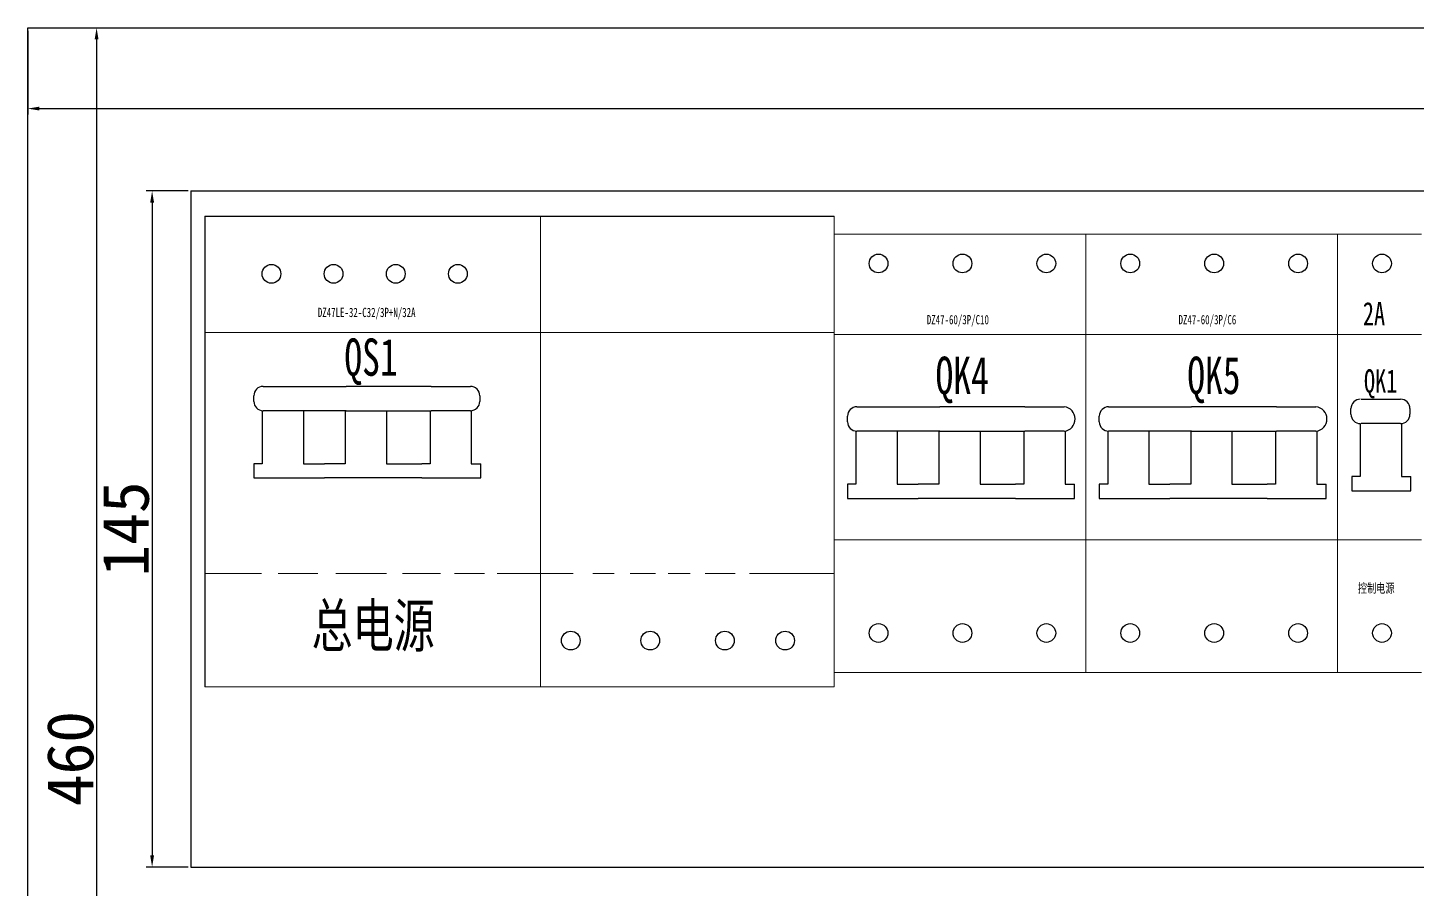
# Model space of a CAD drawing. Header units: millimetres. Extents: x -300 to 5587, y 233 to 3316.
# Drawn here: x 2011.1 to 2309, y 1571.5 to 1756 of the extents above; entities that cross this region are included whole.
import ezdxf

# ---------------------------------------------------------------- set-up
doc = ezdxf.new("R2010")
doc.units = ezdxf.units.MM
doc.layers.add('TEXT', color=2, linetype='Continuous')
doc.layers.add('细实线层', color=7, linetype='Continuous')
doc.styles.add('ST', font='', dxfattribs={"width": 0.8, "height": 300})
doc.styles.get("Standard").update_dxf_attribs({"font": ''})
doc.styles.add('宋', font='', dxfattribs={"width": 0.7})
doc.styles.get('ST').set_extended_font_data('SimSun')
doc.styles.get('Standard').set_extended_font_data('SimSun')
doc.styles.get('宋').set_extended_font_data('SimSun')
doc.dimstyles.new('ISO-25', dxfattribs={"dimtxt": 2.5, "dimasz": 2.5, "dimexe": 1.25, "dimexo": 0.625, "dimtad": 1, "dimtxsty": 'Standard', "dimcen": 2.5, "dimadec": 0, "dimazin": 0, "dimtfac": 1, "dimtmove": 0, "dimatfit": 3, "dimfxl": 1, "dimarcsym": 0})

# ---------------------------------------------------------------- blocks, each defined once
blk = doc.blocks.new('*D85')
at = {"color": 0, "lineweight": -2, "transparency": 16777216}
for p, q in [((2045.5, 1721.02), (2036.55, 1721.02)), ((2037.8, 1718.52), (2037.8, 1578.52)), ((2045.5, 1576.02), (2036.55, 1576.02))]:
    blk.add_line(p, q, dxfattribs=at)
at = {"color": 0, "transparency": 16777216}
for points in [[(2038.22, 1718.52), (2037.38, 1718.52), (2037.8, 1721.02)], [(2037.38, 1578.52), (2038.22, 1578.52), (2037.8, 1576.02)]]:
    blk.add_solid(points, dxfattribs=at)
at = {"layer": 'Defpoints', "color": 0, "transparency": 16777216}
for p in [(2046.13, 1721.02), (2037.8, 1576.02), (2046.13, 1576.02)]:
    blk.add_point(p, dxfattribs=at)
at = {"color": 0, "transparency": 16777216, "insert": (2032.17, 1648.52), "char_height": 2.5, "attachment_point": 5, "rotation": 90}
blk.add_mtext('{\\H4x;145}', dxfattribs=at)
blk = doc.blocks.new('*D88')
at = {"color": 0, "lineweight": -2, "transparency": 16777216}
for p, q in [((2011.75, 1756.02), (2027.14, 1756.02)), ((2025.89, 1753.52), (2025.89, 1298.52)), ((2011.75, 1296.02), (2027.14, 1296.02))]:
    blk.add_line(p, q, dxfattribs=at)
at = {"color": 0, "transparency": 16777216}
for points in [[(2026.3, 1753.52), (2025.47, 1753.52), (2025.89, 1756.02)], [(2025.47, 1298.52), (2026.3, 1298.52), (2025.89, 1296.02)]]:
    blk.add_solid(points, dxfattribs=at)
at = {"layer": 'Defpoints', "color": 0, "transparency": 16777216}
for p in [(2011.13, 1756.02), (2011.13, 1296.02), (2025.89, 1296.02)]:
    blk.add_point(p, dxfattribs=at)
at = {"color": 0, "transparency": 16777216, "insert": (2020.26, 1599.27), "char_height": 2.5, "attachment_point": 5, "rotation": 90}
blk.add_mtext('{\\H4x;460}', dxfattribs=at)
blk = doc.blocks.new('*D89')
at = {"color": 0, "lineweight": -2, "transparency": 16777216}
for p, q in [((2011.13, 1755.39), (2011.13, 1737.43)), ((3461.13, 1755.39), (3461.13, 1737.43)), ((2013.63, 1738.68), (3458.63, 1738.68))]:
    blk.add_line(p, q, dxfattribs=at)
at = {"color": 0, "transparency": 16777216}
for points in [[(2013.63, 1739.1), (2013.63, 1738.27), (2011.13, 1738.68)], [(3458.63, 1738.27), (3458.63, 1739.1), (3461.13, 1738.68)]]:
    blk.add_solid(points, dxfattribs=at)
at = {"layer": 'Defpoints', "color": 0, "transparency": 16777216}
for p in [(2011.13, 1756.02), (3461.13, 1756.02), (3461.13, 1738.68)]:
    blk.add_point(p, dxfattribs=at)
at = {"color": 0, "transparency": 16777216, "insert": (2652.85, 1744.31), "char_height": 2.5, "attachment_point": 5}
blk.add_mtext('{\\H4x;1450}', dxfattribs=at)

msp = doc.modelspace()

# ---------------------------------------------------------------- linework, layer by layer
for p, q in [((2011.126, 1756.019), (2041.126, 1756.019)), ((2046.126, 1721.019), (3146.743, 1721.019)), ((2046.126, 1721.019), (2046.126, 1576.019)), ((2049.106, 1715.638), (2049.106, 1614.638)), ((2049.106, 1715.638), (2184.106, 1715.638)), ((2095.626, 1659.464), (2108.283, 1659.464)), ((2295.163, 1659.764), (2295.163, 1656.7)), ((2295.163, 1656.7), (2307.82, 1656.7)), ((2222.981, 1655.081), (2235.638, 1655.081)), ((2276.981, 1655.081), (2289.638, 1655.081)), ((2046.126, 1576.019), (3146.743, 1576.019))]:
    msp.add_line(p, q)
at = {"color": 0}
for p, q in [((2059.626, 1675.884), (2059.626, 1677.111)), ((2061.626, 1679.111), (2079.425, 1679.111)), ((2097.626, 1679.111), (2079.425, 1679.111)), ((2097.626, 1679.111), (2106.077, 1679.111)), ((2108.077, 1677.111), (2108.077, 1675.884)), ((2061.43, 1673.884), (2061.43, 1662.528)), ((2079.425, 1673.884), (2061.626, 1673.884)), ((2070.273, 1673.884), (2070.273, 1662.528)), ((2079.229, 1673.884), (2079.229, 1662.528)), ((2079.425, 1673.884), (2097.626, 1673.884)), ((2088.071, 1673.884), (2088.071, 1662.528)), ((2097.43, 1673.884), (2097.43, 1662.528)), ((2106.077, 1673.884), (2097.626, 1673.884)), ((2106.273, 1673.884), (2106.273, 1662.528)), ((2188.981, 1674.729), (2206.779, 1674.729)), ((2224.981, 1674.729), (2206.779, 1674.729)), ((2224.981, 1674.729), (2233.432, 1674.729)), ((2242.981, 1674.729), (2260.779, 1674.729)), ((2278.981, 1674.729), (2260.779, 1674.729)), ((2278.981, 1674.729), (2287.432, 1674.729)), ((2294.967, 1673.12), (2294.967, 1674.347)), ((2297.163, 1676.347), (2305.614, 1676.347)), ((2307.614, 1674.347), (2307.614, 1673.12)), ((2186.981, 1671.501), (2186.981, 1672.729)), ((2240.981, 1671.501), (2240.981, 1672.729)), ((2296.967, 1671.12), (2296.967, 1659.764)), ((2305.614, 1671.12), (2297.163, 1671.12)), ((2305.81, 1671.12), (2305.81, 1659.764)), ((2188.785, 1669.501), (2188.785, 1658.145)), ((2206.779, 1669.501), (2188.981, 1669.501)), ((2197.627, 1669.501), (2197.627, 1658.145)), ((2206.584, 1669.501), (2206.584, 1658.145)), ((2206.779, 1669.501), (2224.981, 1669.501)), ((2215.426, 1669.501), (2215.426, 1658.145)), ((2224.785, 1669.501), (2224.785, 1658.145)), ((2233.432, 1669.501), (2224.981, 1669.501)), ((2233.627, 1669.501), (2233.627, 1658.145)), ((2242.785, 1669.501), (2242.785, 1658.145)), ((2260.779, 1669.501), (2242.981, 1669.501)), ((2251.627, 1669.501), (2251.627, 1658.145)), ((2260.584, 1669.501), (2260.584, 1658.145)), ((2260.779, 1669.501), (2278.981, 1669.501)), ((2269.426, 1669.501), (2269.426, 1658.145)), ((2278.785, 1669.501), (2278.785, 1658.145)), ((2287.432, 1669.501), (2278.981, 1669.501)), ((2287.627, 1669.501), (2287.627, 1658.145)), ((2059.626, 1662.528), (2059.626, 1659.464)), ((2061.43, 1662.528), (2059.626, 1662.528)), ((2070.273, 1662.528), (2074.751, 1662.528)), ((2079.229, 1662.528), (2074.751, 1662.528)), ((2088.071, 1662.528), (2095.626, 1662.528)), ((2097.43, 1662.528), (2095.626, 1662.528)), ((2106.273, 1662.528), (2108.283, 1662.528)), ((2059.626, 1659.464), (2074.751, 1659.464)), ((2095.626, 1659.464), (2074.751, 1659.464)), ((2296.967, 1659.764), (2295.163, 1659.764)), ((2305.81, 1659.764), (2307.82, 1659.764)), ((2188.785, 1658.145), (2186.981, 1658.145)), ((2186.981, 1658.145), (2186.981, 1655.081)), ((2197.627, 1658.145), (2202.106, 1658.145)), ((2206.584, 1658.145), (2202.106, 1658.145)), ((2215.426, 1658.145), (2222.981, 1658.145)), ((2224.785, 1658.145), (2222.981, 1658.145)), ((2233.627, 1658.145), (2235.638, 1658.145)), ((2242.785, 1658.145), (2240.981, 1658.145)), ((2240.981, 1658.145), (2240.981, 1655.081)), ((2251.627, 1658.145), (2256.106, 1658.145)), ((2260.584, 1658.145), (2256.106, 1658.145)), ((2269.426, 1658.145), (2276.981, 1658.145)), ((2278.785, 1658.145), (2276.981, 1658.145)), ((2287.627, 1658.145), (2289.638, 1658.145)), ((2186.981, 1655.081), (2202.106, 1655.081)), ((2222.981, 1655.081), (2202.106, 1655.081)), ((2240.981, 1655.081), (2256.106, 1655.081)), ((2276.981, 1655.081), (2256.106, 1655.081))]:
    msp.add_line(p, q, dxfattribs=at)
msp.add_lwpolyline([(3146.743, 1296.019), (2011.126, 1296.019), (2011.126, 1756.019), (3461.126, 1756.019), (3461.126, 1296.019)])
at = {"color": 0, "linetype": 'Continuous'}
for centre in [(2193.619, 1705.466), (2211.619, 1705.466), (2229.619, 1705.466), (2247.619, 1705.466), (2265.619, 1705.466), (2283.619, 1705.466), (2301.619, 1705.466), (2063.395, 1703.244), (2076.725, 1703.244), (2090.056, 1703.244), (2103.387, 1703.244), (2127.605, 1624.579), (2144.649, 1624.579), (2160.662, 1624.579), (2173.58, 1624.579), (2193.619, 1626.205), (2211.619, 1626.205), (2229.619, 1626.205), (2247.619, 1626.205), (2265.619, 1626.205), (2283.619, 1626.205), (2301.619, 1626.205)]:
    msp.add_circle(centre, 2.01, dxfattribs=at)
at = {"color": 0}
for centre, radius, start, end in [((2061.626, 1677.111), 2, 90, 180), ((2106.077, 1677.111), 2, 0, 90), ((2061.626, 1675.884), 2, 180, 270), ((2106.077, 1675.884), 2, 270, 0), ((2188.981, 1672.729), 2, 90, 180), ((2233.178, 1672.115), 2.626, 275.55498, 84.44502), ((2242.981, 1672.729), 2, 90, 180), ((2287.178, 1672.115), 2.626, 275.55498, 84.44502), ((2296.967, 1674.347), 2, 90, 180), ((2305.614, 1674.347), 2, 0, 90), ((2188.981, 1671.501), 2, 180, 270), ((2242.981, 1671.501), 2, 180, 270), ((2296.967, 1673.12), 2, 180, 270), ((2305.614, 1673.12), 2, 270, 0)]:
    msp.add_arc(centre, radius, start, end, dxfattribs=at)
at = {"layer": 'TEXT', "linetype": 'Continuous'}
for p, q in [((2108.283, 1659.464), (2108.283, 1662.528)), ((2307.82, 1656.7), (2307.82, 1659.764)), ((2235.638, 1655.081), (2235.638, 1658.145)), ((2289.638, 1655.081), (2289.638, 1658.145))]:
    msp.add_line(p, q, dxfattribs=at)
at = {"layer": '细实线层', "lineweight": 0}
for p, q in [((2121.106, 1715.638), (2121.106, 1614.638)), ((2184.106, 1715.638), (2184.106, 1614.638)), ((2184.106, 1715.638), (2184.106, 1621.638)), ((2184.106, 1711.724), (2184.106, 1617.724)), ((2184.106, 1711.724), (2202.106, 1711.724)), ((2202.106, 1711.724), (2220.106, 1711.724)), ((2220.106, 1711.724), (2238.106, 1711.724)), ((2238.106, 1711.724), (2238.106, 1617.724)), ((2238.106, 1711.724), (2238.106, 1617.724)), ((2238.106, 1711.724), (2238.106, 1617.724)), ((2238.106, 1711.724), (2238.106, 1617.724)), ((2238.106, 1711.724), (2256.106, 1711.724)), ((2256.106, 1711.724), (2274.106, 1711.724)), ((2274.106, 1711.724), (2292.106, 1711.724)), ((2292.106, 1711.724), (2292.106, 1617.724)), ((2292.106, 1711.724), (2292.106, 1617.724)), ((2292.106, 1711.724), (2310.106, 1711.724)), ((2292.106, 1711.724), (2292.106, 1617.724)), ((2049.106, 1690.638), (2184.106, 1690.638)), ((2184.106, 1690.224), (2202.106, 1690.224)), ((2202.106, 1690.224), (2220.106, 1690.224)), ((2220.106, 1690.224), (2238.106, 1690.224)), ((2238.106, 1690.224), (2256.106, 1690.224)), ((2256.106, 1690.224), (2274.106, 1690.224)), ((2274.106, 1690.224), (2292.106, 1690.224)), ((2292.106, 1690.224), (2310.106, 1690.224)), ((2184.106, 1646.224), (2202.106, 1646.224)), ((2202.106, 1646.224), (2220.106, 1646.224)), ((2220.106, 1646.224), (2238.106, 1646.224)), ((2238.106, 1646.224), (2256.106, 1646.224)), ((2256.106, 1646.224), (2274.106, 1646.224)), ((2274.106, 1646.224), (2292.106, 1646.224)), ((2292.106, 1646.224), (2310.106, 1646.224)), ((2049.106, 1638.967), (2061.299, 1638.967)), ((2064.86, 1638.967), (2073.339, 1638.967)), ((2077.24, 1638.967), (2088.093, 1638.967)), ((2091.485, 1638.967), (2099.625, 1638.967)), ((2102.678, 1638.967), (2109.122, 1638.967)), ((2111.843, 1638.967), (2128.115, 1638.967)), ((2132.355, 1638.967), (2136.934, 1638.967)), ((2140.326, 1638.967), (2145.752, 1638.967)), ((2148.466, 1638.967), (2153.214, 1638.967)), ((2156.436, 1638.967), (2162.88, 1638.967)), ((2165.933, 1638.967), (2184.106, 1638.967)), ((2184.106, 1617.724), (2202.106, 1617.724)), ((2202.106, 1617.724), (2220.106, 1617.724)), ((2220.106, 1617.724), (2238.106, 1617.724)), ((2238.106, 1617.724), (2256.106, 1617.724)), ((2256.106, 1617.724), (2274.106, 1617.724)), ((2274.106, 1617.724), (2292.106, 1617.724)), ((2292.106, 1617.724), (2310.106, 1617.724)), ((2049.106, 1614.638), (2184.106, 1614.638))]:
    msp.add_line(p, q, dxfattribs=at)

# ---------------------------------------------------------------- texts
at = {"lineweight": 0, "insert": (2296.458, 1636.836), "char_height": 2, "width": 14.95364, "attachment_point": 1, "style": '宋'}
msp.add_mtext('控制电源', dxfattribs=at)
at = {"layer": 'TEXT', "color": 0, "style": 'ST', "width": 0.7}
for s, height, p in [('DZ47LE-32-C32/3P+N/32A', 2, (2073.349, 1693.97)), ('2A', 5, (2297.521, 1692.19)), ('DZ47-60/3P/C10', 2, (2203.974, 1692.413)), ('DZ47-60/3P/C6', 2, (2257.974, 1692.413)), ('QS1', 8, (2079.038, 1681.385)), ('QK4', 8, (2205.85, 1677.471)), ('QK5', 8, (2259.85, 1677.471)), ('QK1', 5, (2297.753, 1677.761)), ('总电源', 9.216, (2072.018, 1623.195))]:
    msp.add_text(s, height=height, dxfattribs=at).set_placement(p)

# ---------------------------------------------------------------- dimensions: what is measured, and where the dimension line sits
dim = msp.add_linear_dim(base=(2025.888, 1296.019), p1=(2011.126, 1756.019), p2=(2011.126, 1296.019), angle=90, text='{\\H4x;<>}', dimstyle='ISO-25', override={"dimtxsty": 'Standard'})
dim.commit()
dim.dimension.update_dxf_attribs({"geometry": '*D88', "text_midpoint": (2025.888, 1599.273), "dimtype": 160})
dim = msp.add_linear_dim(base=(3461.126, 1738.684), p1=(2011.126, 1756.019), p2=(3461.126, 1756.019), text='{\\H4x;<>}', dimstyle='ISO-25', override={"dimtxsty": 'Standard'})
dim.commit()
dim.dimension.update_dxf_attribs({"geometry": '*D89', "text_midpoint": (2652.85, 1738.684), "dimtype": 160})
dim = msp.add_linear_dim(base=(2037.799, 1576.019), p1=(2046.126, 1721.019), p2=(2046.126, 1576.019), angle=90, text='{\\H4x;<>}', dimstyle='ISO-25', override={"dimtxsty": 'Standard'})
dim.commit()
dim.dimension.update_dxf_attribs({"geometry": '*D85', "text_midpoint": (2032.174, 1648.519)})

doc.saveas('drawing.dxf')
